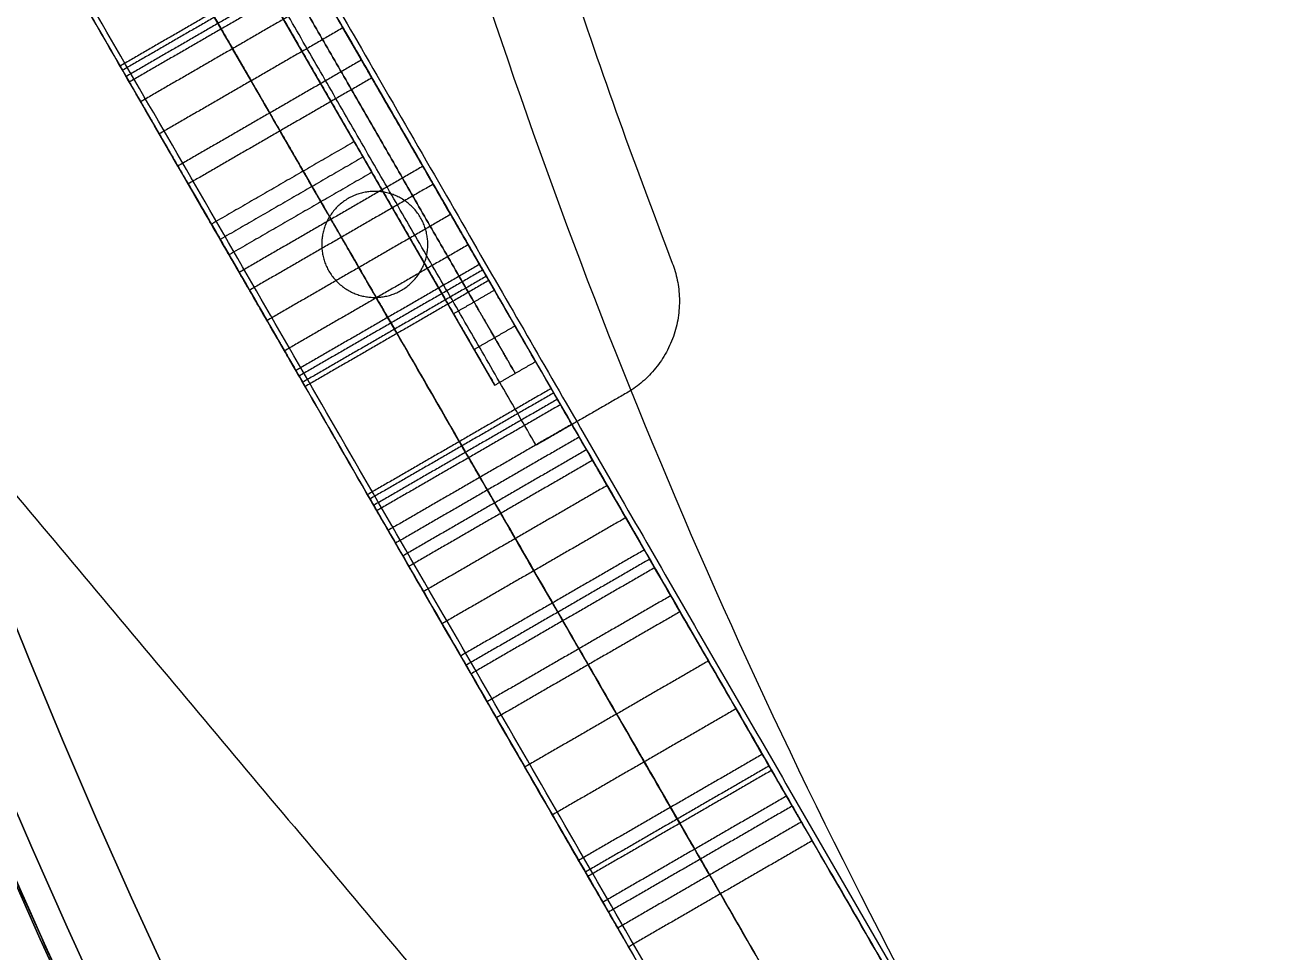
# Model space of a CAD drawing. Header units: millimetres. Extents: x -610 to 610, y -610 to 610.
# Drawn here: x -557.4 to -451.7, y -252.1 to -173.5 of the extents above; entities that cross this region are included whole.
import ezdxf

# ---------------------------------------------------------------- set-up
doc = ezdxf.new("R2010")
doc.units = ezdxf.units.MM
doc.layers.add('base', color=7, linetype='Continuous', true_color=0xffecbc)

msp = doc.modelspace()

# ---------------------------------------------------------------- linework, layer by layer
at = {"layer": 'base'}
for p, q in [((-586.12, -77.24, 122.97), (-384.99, -425.61, 122.97)), ((-601.71, -86.24, 122.97), (-400.58, -434.61, 122.97)), ((-529.47, -183.36, 221.97), (-551.97, -144.39, 221.97)), ((-517.54, -204.02, 221.97), (-527.97, -185.96, 221.97))]:
    msp.add_line(p, q, dxfattribs=at)
for centre, radius in [((0, 0, 249.47), 610), ((0, 0, 250.47), 610), ((0, 0, 243.46), 607.51), ((0, 0, 256.48), 607.51), ((0, 0, 240.97), 601.5), ((0, 0, 258.97), 601.5)]:
    msp.add_circle(centre, radius, dxfattribs=at)
at = {"layer": 'base', "extrusion": (0, 0, -1)}
for centre, radius in [((0, 0, 3.53), 610), ((0, 0, 4.53), 610), ((0, 0, -2.48), 607.51), ((0, 0, 10.54), 607.51), ((0, 0, -4.97), 601.5), ((0, 0, 13.03), 601.5)]:
    msp.add_circle(centre, radius, dxfattribs=at)
at = {"layer": 'base'}
for points, weights, degree, knots in [([(-495.2, -356.2, -4.03), (-851.4, 139, -4.03), (-356.2, 495.2, -4.03), (139, 851.4, -4.03), (495.2, 356.2, -4.03), (851.4, -139, -4.03), (356.2, -495.2, -4.03), (-139, -851.4, -4.03), (-495.2, -356.2, -4.03)], [1, 0.707106781187, 1, 0.707106781187, 1, 0.707106781187, 1, 0.707106781187, 1], 2, [0, 0, 0, 958.185759, 958.185759, 1916.371519, 1916.371519, 2874.557278, 2874.557278, 3832.743037, 3832.743037, 3832.743037]), ([(-610, 0, 249.97), (-610, -610, 249.97), (0, -610, 249.97), (610, -610, 249.97), (610, 0, 249.97), (610, 610, 249.97), (0, 610, 249.97), (-610, 610, 249.97), (-610, 0, 249.97)], [1, 0.707106781187, 1, 0.707106781187, 1, 0.707106781187, 1, 0.707106781187, 1], 2, [0, 0, 0, 958.185759, 958.185759, 1916.371519, 1916.371519, 2874.557278, 2874.557278, 3832.743037, 3832.743037, 3832.743037]), ([(32.65, -544.76, 240.97), (-510.36, -577.3, 240.97), (-544.65, -34.4, 240.97), (-578.93, 508.51, 240.97), (-36.14, 544.54, 240.97), (506.65, 580.56, 240.97), (544.42, 37.89, 240.97), (582.18, -504.79, 240.97), (39.63, -544.29, 240.97)], [1, 0.708239625255, 1, 0.708239625255, 1, 0.708239625255, 1, 0.708239625255, 1], 2, [654.018286, 654.018286, 654.018286, 1509.504571, 1509.504571, 2364.990855, 2364.990855, 3220.47714, 3220.47714, 4075.963425, 4075.963425, 4075.963425]), ([(32.65, -544.76, 244.97), (-510.36, -577.3, 244.97), (-544.65, -34.4, 244.97), (-578.93, 508.51, 244.97), (-36.14, 544.54, 244.97), (506.65, 580.56, 244.97), (544.42, 37.89, 244.97), (582.18, -504.79, 244.97), (39.63, -544.29, 244.97)], [1, 0.708239625255, 1, 0.708239625255, 1, 0.708239625255, 1, 0.708239625255, 1], 2, [654.018286, 654.018286, 654.018286, 1509.504571, 1509.504571, 2364.990855, 2364.990855, 3220.47714, 3220.47714, 4075.963425, 4075.963425, 4075.963425]), ([(32.65, -544.76, 242.97), (-510.36, -577.3, 242.97), (-544.65, -34.4, 242.97), (-578.93, 508.51, 242.97), (-36.14, 544.54, 242.97), (506.65, 580.56, 242.97), (544.42, 37.89, 242.97), (582.18, -504.79, 242.97), (39.63, -544.29, 242.97)], [1, 0.708239625255, 1, 0.708239625255, 1, 0.708239625255, 1, 0.708239625255, 1], 2, [654.018286, 654.018286, 654.018286, 1509.504571, 1509.504571, 2364.990855, 2364.990855, 3220.47714, 3220.47714, 4075.963425, 4075.963425, 4075.963425]), ([(-532.97, -169.3, 185.33), (-529.86, -174.69, 188.92), (-526.75, -180.07, 192.51), (-523.65, -185.45, 196.1), (-523.38, -185.91, 196.41), (-523.08, -186.43, 196.57), (-522.77, -186.97, 196.57)], [1, 1, 1, 1, 0.977285464066, 0.977285464066, 1], 3, [2199.86794, 2199.86794, 2199.86794, 2199.86794, 2200.864075, 2200.864075, 2200.864075, 2202.696607, 2202.696607, 2202.696607, 2202.696607]), ([(-540.76, -173.8, 185.33), (-537.65, -179.19, 188.92), (-534.55, -184.57, 192.51), (-531.44, -189.95, 196.1), (-531.17, -190.41, 196.41), (-530.87, -190.93, 196.57), (-530.56, -191.47, 196.57)], [1, 1, 1, 1, 0.977285464066, 0.977285464066, 1], 3, [2199.86794, 2199.86794, 2199.86794, 2199.86794, 2200.864075, 2200.864075, 2200.864075, 2202.696607, 2202.696607, 2202.696607, 2202.696607]), ([(-518.84, -193.78, 149.62), (-521.88, -188.5, 146.1), (-524.93, -183.23, 142.59), (-527.98, -177.95, 139.07), (-528.24, -177.49, 138.76), (-528.54, -176.97, 138.6), (-528.85, -176.43, 138.6)], [1, 1, 1, 1, 0.977285323406, 0.977285323406, 1], 3, [2149.892098, 2149.892098, 2149.892098, 2149.892098, 2150.868468, 2150.868468, 2150.868468, 2152.701005, 2152.701005, 2152.701005, 2152.701005]), ([(-548.56, -178.3, 185.33), (-545.45, -183.69, 188.92), (-542.34, -189.07, 192.51), (-539.23, -194.45, 196.1), (-538.97, -194.91, 196.41), (-538.67, -195.43, 196.57), (-538.36, -195.97, 196.57)], [1, 1, 1, 1, 0.977285464066, 0.977285464066, 1], 3, [2199.86794, 2199.86794, 2199.86794, 2199.86794, 2200.864075, 2200.864075, 2200.864075, 2202.696607, 2202.696607, 2202.696607, 2202.696607]), ([(-526.63, -198.28, 149.62), (-529.68, -193, 146.1), (-532.72, -187.73, 142.59), (-535.77, -182.45, 139.07), (-536.04, -181.99, 138.76), (-536.34, -181.47, 138.6), (-536.64, -180.93, 138.6)], [1, 1, 1, 1, 0.977285323406, 0.977285323406, 1], 3, [2149.892098, 2149.892098, 2149.892098, 2149.892098, 2150.868468, 2150.868468, 2150.868468, 2152.701005, 2152.701005, 2152.701005, 2152.701005]), ([(-529.47, -183.36, 221.97), (-529.47, -183.36, 220.47), (-528.72, -184.66, 220.47), (-527.97, -185.96, 220.47), (-527.97, -185.96, 221.97), (-527.97, -185.96, 223.47), (-528.72, -184.66, 223.47), (-529.47, -183.36, 223.47), (-529.47, -183.36, 221.97)], [1, 0.707106781187, 1, 0.707106781187, 1, 0.707106781187, 1, 0.707106781187, 1], 2, [-2423.150809, -2423.150809, -2423.150809, -2420.794615, -2420.794615, -2418.43842, -2418.43842, -2416.082226, -2416.082226, -2413.726031, -2413.726031, -2413.726031]), ([(-534.43, -202.78, 149.62), (-537.47, -197.5, 146.1), (-540.52, -192.23, 142.59), (-543.56, -186.95, 139.07), (-543.83, -186.49, 138.76), (-544.13, -185.97, 138.6), (-544.44, -185.43, 138.6)], [1, 1, 1, 1, 0.977285323406, 0.977285323406, 1], 3, [2149.892098, 2149.892098, 2149.892098, 2149.892098, 2150.868468, 2150.868468, 2150.868468, 2152.701005, 2152.701005, 2152.701005, 2152.701005]), ([(-533.8, -185.86, 221.97), (-533.8, -185.86, 223.47), (-533.05, -187.16, 223.47), (-532.3, -188.46, 223.47), (-532.3, -188.46, 221.97), (-532.3, -188.46, 220.47), (-533.05, -187.16, 220.47), (-533.8, -185.86, 220.47), (-533.8, -185.86, 221.97)], [1, 0.707106781187, 1, 0.707106781187, 1, 0.707106781187, 1, 0.707106781187, 1], 2, [2413.726031, 2413.726031, 2413.726031, 2416.082226, 2416.082226, 2418.43842, 2418.43842, 2420.794615, 2420.794615, 2423.150809, 2423.150809, 2423.150809]), ([(-527.73, -187.58, 258.97), (-523.23, -187.58, 258.97), (-523.23, -192.08, 258.97), (-523.23, -196.58, 258.97), (-527.73, -196.58, 258.97), (-532.23, -196.58, 258.97), (-532.23, -192.08, 258.97), (-532.23, -187.58, 258.97), (-527.73, -187.58, 258.97)], [1, 0.707106781187, 1, 0.707106781187, 1, 0.707106781187, 1, 0.707106781187, 1], 2, [4058.937708, 4058.937708, 4058.937708, 4066.006292, 4066.006292, 4073.074875, 4073.074875, 4080.143459, 4080.143459, 4087.212042, 4087.212042, 4087.212042]), ([(-527.73, -187.58, 244.97), (-523.23, -187.58, 244.97), (-523.23, -192.08, 244.97), (-523.23, -196.58, 244.97), (-527.73, -196.58, 244.97), (-532.23, -196.58, 244.97), (-532.23, -192.08, 244.97), (-532.23, -187.58, 244.97), (-527.73, -187.58, 244.97)], [1, 0.707106781187, 1, 0.707106781187, 1, 0.707106781187, 1, 0.707106781187, 1], 2, [4058.937708, 4058.937708, 4058.937708, 4066.006292, 4066.006292, 4073.074875, 4073.074875, 4080.143459, 4080.143459, 4087.212042, 4087.212042, 4087.212042]), ([(-527.73, -187.58, 249.97), (-523.23, -187.58, 249.97), (-523.23, -192.08, 249.97), (-523.23, -196.58, 249.97), (-527.73, -196.58, 249.97), (-532.23, -196.58, 249.97), (-532.23, -192.08, 249.97), (-532.23, -187.58, 249.97), (-527.73, -187.58, 249.97)], [1, 0.707106781187, 1, 0.707106781187, 1, 0.707106781187, 1, 0.707106781187, 1], 2, [4058.937708, 4058.937708, 4058.937708, 4066.006292, 4066.006292, 4073.074875, 4073.074875, 4080.143459, 4080.143459, 4087.212042, 4087.212042, 4087.212042]), ([(-541.59, -190.36, 221.97), (-541.59, -190.36, 223.47), (-540.84, -191.66, 223.47), (-540.09, -192.96, 223.47), (-540.09, -192.96, 221.97), (-540.09, -192.96, 220.47), (-540.84, -191.66, 220.47), (-541.59, -190.36, 220.47), (-541.59, -190.36, 221.97)], [1, 0.707106781187, 1, 0.707106781187, 1, 0.707106781187, 1, 0.707106781187, 1], 2, [2413.726031, 2413.726031, 2413.726031, 2416.082226, 2416.082226, 2418.43842, 2418.43842, 2420.794615, 2420.794615, 2423.150809, 2423.150809, 2423.150809]), ([(-514.08, -202.02, 212.97), (-514.08, -202.02, 209.47), (-515.83, -198.99, 209.47), (-517.58, -195.96, 209.47), (-517.58, -195.96, 212.97)], [1, 0.707106781187, 1, 0.707106781187, 1], 2, [516.55399, 516.55399, 516.55399, 522.051778, 522.051778, 527.549565, 527.549565, 527.549565]), ([(-517.58, -195.96, 230.97), (-517.58, -195.96, 234.47), (-515.83, -198.99, 234.47), (-514.08, -202.02, 234.47), (-514.08, -202.02, 230.97)], [1, 0.707106781187, 1, 0.707106781187, 1], 2, [726.828773, 726.828773, 726.828773, 732.32656, 732.32656, 737.824347, 737.824347, 737.824347]), ([(-515.81, -203.02, 212.97), (-515.81, -203.02, 209.47), (-517.56, -199.99, 209.47), (-519.31, -196.96, 209.47), (-519.31, -196.96, 212.97)], [1, 0.707106781187, 1, 0.707106781187, 1], 2, [516.55399, 516.55399, 516.55399, 522.051778, 522.051778, 527.549565, 527.549565, 527.549565]), ([(-519.31, -196.96, 230.97), (-519.31, -196.96, 234.47), (-517.56, -199.99, 234.47), (-515.81, -203.02, 234.47), (-515.81, -203.02, 230.97)], [1, 0.707106781187, 1, 0.707106781187, 1], 2, [726.828773, 726.828773, 726.828773, 732.32656, 732.32656, 737.824347, 737.824347, 737.824347]), ([(-517.54, -204.02, 212.97), (-517.54, -204.02, 209.47), (-519.29, -200.99, 209.47), (-521.04, -197.96, 209.47), (-521.04, -197.96, 212.97)], [1, 0.707106781187, 1, 0.707106781187, 1], 2, [516.55399, 516.55399, 516.55399, 522.051778, 522.051778, 527.549565, 527.549565, 527.549565]), ([(-521.04, -197.96, 230.97), (-521.04, -197.96, 234.47), (-519.29, -200.99, 234.47), (-517.54, -204.02, 234.47), (-517.54, -204.02, 230.97)], [1, 0.707106781187, 1, 0.707106781187, 1], 2, [726.828773, 726.828773, 726.828773, 732.32656, 732.32656, 737.824347, 737.824347, 737.824347]), ([(-492.3, -239.74, 196.57), (-491.45, -241.21, 196.57), (-490.79, -242.36, 195.51), (-490.6, -242.69, 193.87), (-490.4, -243.03, 192.22), (-490.76, -242.4, 190.69), (-491.52, -241.09, 189.93)], [1, 0.855896171082, 0.855896171082, 1, 0.855896171082, 0.855896171082, 1], 3, [2097.033233, 2097.033233, 2097.033233, 2097.033233, 2101.722978, 2101.722978, 2101.722978, 2106.412723, 2106.412723, 2106.412723, 2106.412723]), ([(-500.09, -244.24, 196.57), (-499.25, -245.71, 196.57), (-498.58, -246.86, 195.51), (-498.39, -247.19, 193.87), (-498.2, -247.53, 192.22), (-498.56, -246.9, 190.69), (-499.32, -245.59, 189.93)], [1, 0.855896171082, 0.855896171082, 1, 0.855896171082, 0.855896171082, 1], 3, [2097.033233, 2097.033233, 2097.033233, 2097.033233, 2101.722978, 2101.722978, 2101.722978, 2106.412723, 2106.412723, 2106.412723, 2106.412723]), ([(-507.89, -248.74, 196.57), (-507.04, -250.21, 196.57), (-506.38, -251.36, 195.51), (-506.19, -251.69, 193.87), (-505.99, -252.03, 192.22), (-506.35, -251.4, 190.69), (-507.11, -250.09, 189.93)], [1, 0.855896171082, 0.855896171082, 1, 0.855896171082, 0.855896171082, 1], 3, [2097.033233, 2097.033233, 2097.033233, 2097.033233, 2101.722978, 2101.722978, 2101.722978, 2106.412723, 2106.412723, 2106.412723, 2106.412723])]:
    msp.add_rational_spline(points, weights, degree=degree, knots=knots, dxfattribs=at)
for points, weights, degree in [([(-538.41, 10.13, 230.97), (-540.4, -95.29, 230.97), (-502.48, -193.67, 230.97)], [1, 0.981366959849, 1], 2), ([(-538.41, 10.13, 212.97), (-540.4, -95.29, 212.97), (-502.48, -193.67, 212.97)], [1, 0.981366959849, 1], 2), ([(-538.41, 10.13, 221.97), (-540.4, -95.29, 221.97), (-502.48, -193.67, 221.97)], [1, 0.981366959849, 1], 2), ([(-539.8, -175.47, 138.6), (-540.83, -173.69, 138.6), (-541.55, -172.44, 140.05), (-541.55, -172.44, 142.1)], [1, 0.804737854124, 0.804737854124, 1], 3), ([(-547.59, -179.97, 138.6), (-548.62, -178.19, 138.6), (-549.34, -176.94, 140.05), (-549.34, -176.94, 142.1)], [1, 0.804737854124, 0.804737854124, 1], 3), ([(-519.8, -192.11, 196.57), (-518.78, -193.89, 196.57), (-518.05, -195.14, 195.12), (-518.05, -195.14, 193.07)], [1, 0.804737854124, 0.804737854124, 1], 3), ([(-502.48, -193.67, 230.97), (-499.71, -200.85, 230.97), (-506.38, -204.7, 230.97)], [1, 0.759964476979, 1], 2), ([(-502.48, -193.67, 212.97), (-499.71, -200.85, 212.97), (-506.38, -204.7, 212.97)], [1, 0.759964476979, 1], 2), ([(-502.48, -193.67, 221.97), (-499.71, -200.85, 221.97), (-506.38, -204.7, 221.97)], [1, 0.759964476979, 1], 2), ([(-527.59, -196.61, 196.57), (-526.57, -198.39, 196.57), (-525.84, -199.64, 195.12), (-525.84, -199.64, 193.07)], [1, 0.804737854124, 0.804737854124, 1], 3), ([(-535.39, -201.11, 196.57), (-534.36, -202.89, 196.57), (-533.64, -204.14, 195.12), (-533.64, -204.14, 193.07)], [1, 0.804737854124, 0.804737854124, 1], 3), ([(-511.01, -207.34, 178.89), (-512.01, -205.6, 178.89), (-512.73, -204.35, 180.29), (-512.76, -204.31, 182.3)], [1, 0.810420122244, 0.810420122244, 1], 3), ([(-518.8, -211.84, 178.89), (-519.81, -210.1, 178.89), (-520.53, -208.85, 180.29), (-520.55, -208.81, 182.3)], [1, 0.810420122244, 0.810420122244, 1], 3), ([(-508.01, -212.54, 138.6), (-509.03, -210.76, 138.6), (-509.76, -209.51, 140.05), (-509.76, -209.51, 142.1)], [1, 0.804737854124, 0.804737854124, 1], 3), ([(-526.59, -216.34, 178.89), (-527.6, -214.6, 178.89), (-528.32, -213.35, 180.29), (-528.34, -213.31, 182.3)], [1, 0.810420122244, 0.810420122244, 1], 3), ([(-515.8, -217.04, 138.6), (-516.83, -215.26, 138.6), (-517.55, -214.01, 140.05), (-517.55, -214.01, 142.1)], [1, 0.804737854124, 0.804737854124, 1], 3), ([(-523.59, -221.54, 138.6), (-524.62, -219.76, 138.6), (-525.34, -218.51, 140.05), (-525.34, -218.51, 142.1)], [1, 0.804737854124, 0.804737854124, 1], 3), ([(-503.98, -219.52, 139.07), (-504.24, -219.06, 138.76), (-504.54, -218.54, 138.6), (-504.85, -218, 138.6)], [1, 0.977285323406, 0.977285323406, 1], 3), ([(-511.77, -224.02, 139.07), (-512.04, -223.56, 138.76), (-512.34, -223.04, 138.6), (-512.64, -222.5, 138.6)], [1, 0.977285323406, 0.977285323406, 1], 3), ([(-519.56, -228.52, 139.07), (-519.83, -228.06, 138.76), (-520.13, -227.54, 138.6), (-520.44, -227, 138.6)], [1, 0.977285323406, 0.977285323406, 1], 3)]:
    msp.add_rational_spline(points, weights, degree=degree, dxfattribs=at)
for points, degree in [([(-384.99, -425.61, 244.97), (-482.97, -255.89, 244.97), (-580.96, -86.18, 244.97)], 2), ([(-392.79, -430.11, 244.97), (-490.77, -260.39, 244.97), (-588.75, -90.68, 244.97)], 2), ([(-400.58, -434.61, 244.97), (-498.56, -264.89, 244.97), (-596.55, -95.18, 244.97)], 2), ([(-386.71, -457.67, 4.97), (-488.21, -281.87, 4.97), (-589.71, -106.07, 4.97)], 2), ([(-386.71, -457.67, 0.97), (-488.21, -281.87, 0.97), (-589.71, -106.07, 0.97)], 2), ([(-386.71, -457.67, 2.97), (-488.21, -281.87, 2.97), (-589.71, -106.07, 2.97)], 2), ([(-567.25, -109.92, 0.97), (-472.98, -273.21, 0.97), (-378.7, -436.5, 0.97)], 2), ([(-575.05, -114.42, 0.97), (-480.77, -277.71, 0.97), (-386.5, -441, 0.97)], 2), ([(-582.84, -118.92, 0.97), (-488.57, -282.21, 0.97), (-394.29, -445.5, 0.97)], 2), ([(-517.58, -195.96, 212.97), (-537.49, -161.47, 212.97), (-557.4, -126.98, 212.97)], 2), ([(-557.4, -126.98, 230.97), (-537.49, -161.47, 230.97), (-517.58, -195.96, 230.97)], 2), ([(-521.04, -197.96, 212.97), (-540.95, -163.47, 212.97), (-560.87, -128.98, 212.97)], 2), ([(-560.87, -128.98, 230.97), (-540.95, -163.47, 230.97), (-521.04, -197.96, 230.97)], 2), ([(-514.04, -209.12, 230.97), (-537.45, -168.57, 230.97), (-560.86, -128.02, 230.97)], 2), ([(-514.04, -209.12, 212.97), (-537.45, -168.57, 212.97), (-560.86, -128.02, 212.97)], 2), ([(-514.04, -209.12, 221.97), (-537.45, -168.57, 221.97), (-560.86, -128.02, 221.97)], 2), ([(-519.31, -196.96, 212.97), (-539.22, -162.47, 212.97), (-559.13, -127.98, 212.97)], 2), ([(-559.13, -127.98, 230.97), (-539.22, -162.47, 230.97), (-519.31, -196.96, 230.97)], 2), ([(-533.76, -167.94, 142.1), (-541.55, -172.44, 142.1), (-549.34, -176.94, 142.1)], 2), ([(-533.76, -167.94, 182.6), (-541.55, -172.44, 182.6), (-549.34, -176.94, 182.6)], 2), ([(-533.76, -167.94, 162.35), (-541.55, -172.44, 162.35), (-549.34, -176.94, 162.35)], 2), ([(-533.54, -168.3, 184.18), (-541.34, -172.8, 184.18), (-549.13, -177.3, 184.18)], 2), ([(-533.24, -168.83, 139.63), (-541.04, -173.33, 139.63), (-548.83, -177.83, 139.63)], 2), ([(-532.97, -169.3, 185.33), (-540.76, -173.8, 185.33), (-548.56, -178.3, 185.33)], 2), ([(-532.01, -170.97, 138.6), (-539.8, -175.47, 138.6), (-547.59, -179.97, 138.6)], 2), ([(-528.85, -176.43, 138.6), (-529.9, -174.61, 138.6), (-530.95, -172.79, 138.6), (-532.01, -170.97, 138.6)], 3), ([(-541.55, -172.44, 182.6), (-541.55, -172.44, 183.73), (-541.25, -172.96, 184.77), (-540.76, -173.8, 185.33)], 3), ([(-530.43, -173.7, 138.6), (-538.22, -178.2, 138.6), (-546.02, -182.7, 138.6)], 2), ([(-536.64, -180.93, 138.6), (-537.7, -179.11, 138.6), (-538.75, -177.29, 138.6), (-539.8, -175.47, 138.6)], 3), ([(-528.85, -176.43, 138.6), (-536.64, -180.93, 138.6), (-544.44, -185.43, 138.6)], 2), ([(-549.34, -176.94, 142.1), (-549.34, -176.94, 155.6), (-549.34, -176.94, 169.1), (-549.34, -176.94, 182.6)], 3), ([(-549.34, -176.94, 182.6), (-549.34, -176.94, 183.73), (-549.04, -177.46, 184.77), (-548.56, -178.3, 185.33)], 3), ([(-527.98, -177.95, 139.07), (-535.77, -182.45, 139.07), (-543.56, -186.95, 139.07)], 2), ([(-544.44, -185.43, 138.6), (-545.49, -183.61, 138.6), (-546.54, -181.79, 138.6), (-547.59, -179.97, 138.6)], 3), ([(-529.47, -183.36, 221.97), (-535.53, -186.86, 221.97), (-541.59, -190.36, 221.97)], 2), ([(-528.72, -184.66, 223.47), (-534.78, -188.16, 223.47), (-540.84, -191.66, 223.47)], 2), ([(-528.72, -184.66, 220.47), (-534.78, -188.16, 220.47), (-540.84, -191.66, 220.47)], 2), ([(-527.97, -185.96, 221.97), (-534.03, -189.46, 221.97), (-540.09, -192.96, 221.97)], 2), ([(-523.65, -185.45, 196.1), (-531.44, -189.95, 196.1), (-539.23, -194.45, 196.1)], 2), ([(-522.77, -186.97, 196.57), (-530.56, -191.47, 196.57), (-538.36, -195.97, 196.57)], 2), ([(-522.77, -186.97, 196.57), (-521.78, -188.68, 196.57), (-520.79, -190.4, 196.57), (-519.8, -192.11, 196.57)], 3), ([(-527.73, -187.58, 244.97), (-527.73, -187.58, 251.97), (-527.73, -187.58, 258.97)], 2), ([(-521.29, -189.54, 196.57), (-529.08, -194.04, 196.57), (-536.87, -198.54, 196.57)], 2), ([(-519.8, -192.11, 196.57), (-527.59, -196.61, 196.57), (-535.39, -201.11, 196.57)], 2), ([(-532.23, -192.08, 244.97), (-532.23, -192.08, 251.97), (-532.23, -192.08, 258.97)], 2), ([(-530.56, -191.47, 196.57), (-529.57, -193.18, 196.57), (-528.58, -194.9, 196.57), (-527.59, -196.61, 196.57)], 3), ([(-523.23, -192.08, 244.97), (-523.23, -192.08, 251.97), (-523.23, -192.08, 258.97)], 2), ([(-518.84, -193.78, 149.62), (-526.63, -198.28, 149.62), (-534.43, -202.78, 149.62)], 2), ([(-518.56, -194.25, 195.54), (-526.36, -198.75, 195.54), (-534.15, -203.25, 195.54)], 2), ([(-518.05, -195.14, 152.35), (-518.05, -195.14, 151.22), (-518.35, -194.62, 150.18), (-518.84, -193.78, 149.62)], 3), ([(-502.48, -193.67, 230.97), (-502.48, -193.67, 221.97), (-502.48, -193.67, 212.97)], 2), ([(-518.26, -194.78, 150.77), (-526.06, -199.28, 150.77), (-533.85, -203.78, 150.77)], 2), ([(-518.05, -195.14, 152.35), (-525.84, -199.64, 152.35), (-533.64, -204.14, 152.35)], 2), ([(-518.05, -195.14, 193.07), (-525.84, -199.64, 193.07), (-533.64, -204.14, 193.07)], 2), ([(-518.05, -195.14, 172.71), (-525.84, -199.64, 172.71), (-533.64, -204.14, 172.71)], 2), ([(-518.05, -195.14, 193.07), (-518.05, -195.14, 179.49), (-518.05, -195.14, 165.92), (-518.05, -195.14, 152.35)], 3), ([(-538.36, -195.97, 196.57), (-537.37, -197.68, 196.57), (-536.38, -199.4, 196.57), (-535.39, -201.11, 196.57)], 3), ([(-527.73, -196.58, 244.97), (-527.73, -196.58, 251.97), (-527.73, -196.58, 258.97)], 2), ([(-521.04, -197.96, 212.97), (-519.31, -196.96, 212.97), (-517.58, -195.96, 212.97)], 2), ([(-521.04, -197.96, 230.97), (-519.31, -196.96, 230.97), (-517.58, -195.96, 230.97)], 2), ([(-525.84, -199.64, 152.35), (-525.84, -199.64, 151.22), (-526.15, -199.12, 150.18), (-526.63, -198.28, 149.62)], 3), ([(-525.84, -199.64, 193.07), (-525.84, -199.64, 179.49), (-525.84, -199.64, 165.92), (-525.84, -199.64, 152.35)], 3), ([(-519.29, -200.99, 209.47), (-517.56, -199.99, 209.47), (-515.83, -198.99, 209.47)], 2), ([(-519.29, -200.99, 234.47), (-517.56, -199.99, 234.47), (-515.83, -198.99, 234.47)], 2), ([(-502.39, -199.9, 230.97), (-502.39, -199.9, 221.97), (-502.39, -199.9, 212.97)], 2), ([(-533.64, -204.14, 152.35), (-533.64, -204.14, 151.22), (-533.94, -203.62, 150.18), (-534.43, -202.78, 149.62)], 3), ([(-517.54, -204.02, 212.97), (-515.81, -203.02, 212.97), (-514.08, -202.02, 212.97)], 2), ([(-517.54, -204.02, 230.97), (-515.81, -203.02, 230.97), (-514.08, -202.02, 230.97)], 2), ([(-517.54, -204.02, 221.97), (-515.81, -203.02, 221.97), (-514.08, -202.02, 221.97)], 2), ([(-515.81, -203.02, 230.97), (-515.81, -203.02, 221.97), (-515.81, -203.02, 212.97)], 2), ([(-514.08, -202.02, 230.97), (-514.08, -202.02, 221.97), (-514.08, -202.02, 212.97)], 2), ([(-517.54, -204.02, 230.97), (-517.54, -204.02, 221.97), (-517.54, -204.02, 212.97)], 2), ([(-533.64, -204.14, 193.07), (-533.64, -204.14, 179.49), (-533.64, -204.14, 165.92), (-533.64, -204.14, 152.35)], 3), ([(-512.76, -204.31, 182.3), (-520.55, -208.81, 182.3), (-528.34, -213.31, 182.3)], 2), ([(-512.76, -204.31, 182.6), (-520.55, -208.81, 182.6), (-528.34, -213.31, 182.6)], 2), ([(-512.76, -204.31, 182.45), (-520.55, -208.81, 182.45), (-528.34, -213.31, 182.45)], 2), ([(-512.54, -204.68, 184.18), (-520.34, -209.18, 184.18), (-528.13, -213.68, 184.18)], 2), ([(-506.38, -204.7, 230.97), (-510.21, -206.91, 230.97), (-514.04, -209.12, 230.97)], 2), ([(-506.38, -204.7, 212.97), (-510.21, -206.91, 212.97), (-514.04, -209.12, 212.97)], 2), ([(-506.38, -204.7, 221.97), (-510.21, -206.91, 221.97), (-514.04, -209.12, 221.97)], 2), ([(-512.76, -204.31, 182.3), (-512.76, -204.31, 182.4), (-512.76, -204.31, 182.5), (-512.76, -204.31, 182.6)], 3), ([(-512.76, -204.31, 182.6), (-512.76, -204.31, 183.73), (-512.46, -204.83, 184.77), (-511.97, -205.68, 185.33)], 3), ([(-506.38, -204.7, 230.97), (-506.38, -204.7, 221.97), (-506.38, -204.7, 212.97)], 2), ([(-512.23, -205.22, 179.88), (-520.02, -209.72, 179.88), (-527.82, -214.22, 179.88)], 2), ([(-511.97, -205.68, 185.33), (-519.76, -210.18, 185.33), (-527.56, -214.68, 185.33)], 2), ([(-510.21, -206.91, 230.97), (-510.21, -206.91, 221.97), (-510.21, -206.91, 212.97)], 2), ([(-563.1, -207.5, 240.97), (-432.61, -363, 240.97), (-302.13, -518.51, 240.97)], 2), ([(-563.1, -207.5, 244.97), (-432.61, -363, 244.97), (-302.13, -518.51, 244.97)], 2), ([(-563.1, -207.5, 242.97), (-432.61, -363, 242.97), (-302.13, -518.51, 242.97)], 2), ([(-511.01, -207.34, 178.89), (-518.8, -211.84, 178.89), (-526.59, -216.34, 178.89)], 2), ([(-509.76, -209.51, 178.89), (-510.17, -208.79, 178.89), (-510.59, -208.06, 178.89), (-511.01, -207.34, 178.89)], 3), ([(-510.38, -208.43, 178.89), (-518.18, -212.93, 178.89), (-525.97, -217.43, 178.89)], 2), ([(-520.55, -208.81, 182.3), (-520.55, -208.81, 182.4), (-520.55, -208.81, 182.5), (-520.55, -208.81, 182.6)], 3), ([(-520.55, -208.81, 182.6), (-520.55, -208.81, 183.73), (-520.25, -209.33, 184.77), (-519.76, -210.18, 185.33)], 3), ([(-514.04, -209.12, 230.97), (-514.04, -209.12, 221.97), (-514.04, -209.12, 212.97)], 2), ([(-509.76, -209.51, 142.1), (-517.55, -214.01, 142.1), (-525.34, -218.51, 142.1)], 2), ([(-509.76, -209.51, 178.89), (-517.55, -214.01, 178.89), (-525.34, -218.51, 178.89)], 2), ([(-509.76, -209.51, 160.49), (-517.55, -214.01, 160.49), (-525.34, -218.51, 160.49)], 2), ([(-509.24, -210.4, 139.63), (-517.04, -214.9, 139.63), (-524.83, -219.4, 139.63)], 2), ([(-509.76, -209.51, 142.1), (-509.76, -209.51, 154.36), (-509.76, -209.51, 166.62), (-509.76, -209.51, 178.89)], 3), ([(-508.01, -212.54, 138.6), (-515.8, -217.04, 138.6), (-523.59, -221.54, 138.6)], 2), ([(-517.55, -214.01, 178.89), (-517.97, -213.29, 178.89), (-518.38, -212.56, 178.89), (-518.8, -211.84, 178.89)], 3), ([(-504.85, -218, 138.6), (-505.9, -216.18, 138.6), (-506.95, -214.36, 138.6), (-508.01, -212.54, 138.6)], 3), ([(-528.34, -213.31, 182.3), (-528.34, -213.31, 182.4), (-528.34, -213.31, 182.5), (-528.34, -213.31, 182.6)], 3), ([(-528.34, -213.31, 182.6), (-528.34, -213.31, 183.73), (-528.04, -213.83, 184.77), (-527.56, -214.68, 185.33)], 3), ([(-517.55, -214.01, 142.1), (-517.55, -214.01, 154.36), (-517.55, -214.01, 166.62), (-517.55, -214.01, 178.89)], 3), ([(-506.43, -215.27, 138.6), (-514.22, -219.77, 138.6), (-522.02, -224.27, 138.6)], 2), ([(-525.34, -218.51, 178.89), (-525.76, -217.79, 178.89), (-526.18, -217.06, 178.89), (-526.59, -216.34, 178.89)], 3), ([(-512.64, -222.5, 138.6), (-513.7, -220.68, 138.6), (-514.75, -218.86, 138.6), (-515.8, -217.04, 138.6)], 3), ([(-525.34, -218.51, 142.1), (-525.34, -218.51, 154.36), (-525.34, -218.51, 166.62), (-525.34, -218.51, 178.89)], 3), ([(-504.85, -218, 138.6), (-512.64, -222.5, 138.6), (-520.44, -227, 138.6)], 2), ([(-504.4, -218.79, 138.72), (-512.19, -223.29, 138.72), (-519.99, -227.79, 138.72)], 2), ([(-503.98, -219.52, 139.07), (-511.77, -224.02, 139.07), (-519.56, -228.52, 139.07)], 2), ([(-494.84, -235.35, 149.62), (-497.88, -230.07, 146.1), (-500.93, -224.79, 142.59), (-503.98, -219.52, 139.07)], 3), ([(-520.44, -227, 138.6), (-521.49, -225.18, 138.6), (-522.54, -223.36, 138.6), (-523.59, -221.54, 138.6)], 3), ([(-502.61, -221.89, 196.14), (-510.4, -226.39, 196.14), (-518.2, -230.89, 196.14)], 2), ([(-501.82, -223.25, 196.57), (-509.62, -227.75, 196.57), (-517.41, -232.25, 196.57)], 2), ([(-502.63, -239.85, 149.62), (-505.68, -234.57, 146.1), (-508.72, -229.29, 142.59), (-511.77, -224.02, 139.07)], 3), ([(-501.82, -223.25, 196.57), (-498.65, -228.75, 196.57), (-495.47, -234.24, 196.57), (-492.3, -239.74, 196.57)], 3), ([(-499.41, -227.43, 144.34), (-507.2, -231.93, 144.34), (-515, -236.43, 144.34)], 2), ([(-509.62, -227.75, 196.57), (-506.44, -233.25, 196.57), (-503.27, -238.74, 196.57), (-500.09, -244.24, 196.57)], 3), ([(-510.43, -244.35, 149.62), (-513.47, -239.07, 146.1), (-516.52, -233.79, 142.59), (-519.56, -228.52, 139.07)], 3), ([(-497.06, -231.49, 196.57), (-504.86, -235.99, 196.57), (-512.65, -240.49, 196.57)], 2), ([(-517.41, -232.25, 196.57), (-514.24, -237.75, 196.57), (-511.06, -243.24, 196.57), (-507.89, -248.74, 196.57)], 3), ([(-494.84, -235.35, 149.62), (-502.63, -239.85, 149.62), (-510.43, -244.35, 149.62)], 2), ([(-494.05, -236.71, 152.35), (-494.05, -236.71, 151.22), (-494.35, -236.19, 150.18), (-494.84, -235.35, 149.62)], 3), ([(-494.26, -236.34, 150.77), (-502.06, -240.84, 150.77), (-509.85, -245.34, 150.77)], 2), ([(-494.05, -236.71, 187.01), (-501.84, -241.21, 187.01), (-509.64, -245.71, 187.01)], 2), ([(-494.05, -236.71, 152.35), (-501.84, -241.21, 152.35), (-509.64, -245.71, 152.35)], 2), ([(-494.05, -236.71, 169.68), (-501.84, -241.21, 169.68), (-509.64, -245.71, 169.68)], 2), ([(-491.52, -241.09, 189.93), (-492.36, -239.63, 188.96), (-493.21, -238.17, 187.98), (-494.05, -236.71, 187.01)], 3), ([(-494.05, -236.71, 187.01), (-494.05, -236.71, 175.46), (-494.05, -236.71, 163.9), (-494.05, -236.71, 152.35)], 3), ([(-492.79, -238.9, 188.47), (-500.58, -243.4, 188.47), (-508.37, -247.9, 188.47)], 2), ([(-492.3, -239.74, 196.57), (-500.09, -244.24, 196.57), (-507.89, -248.74, 196.57)], 2), ([(-501.84, -241.21, 152.35), (-501.84, -241.21, 151.22), (-502.15, -240.69, 150.18), (-502.63, -239.85, 149.62)], 3), ([(-491.52, -241.09, 189.93), (-499.32, -245.59, 189.93), (-507.11, -250.09, 189.93)], 2), ([(-499.32, -245.59, 189.93), (-500.16, -244.13, 188.96), (-501, -242.67, 187.98), (-501.84, -241.21, 187.01)], 3), ([(-501.84, -241.21, 187.01), (-501.84, -241.21, 175.46), (-501.84, -241.21, 163.9), (-501.84, -241.21, 152.35)], 3), ([(-490.6, -242.69, 193.87), (-498.39, -247.19, 193.87), (-506.19, -251.69, 193.87)], 2), ([(-509.64, -245.71, 152.35), (-509.64, -245.71, 151.22), (-509.94, -245.19, 150.18), (-510.43, -244.35, 149.62)], 3), ([(-507.11, -250.09, 189.93), (-507.95, -248.63, 188.96), (-508.8, -247.17, 187.98), (-509.64, -245.71, 187.01)], 3), ([(-509.64, -245.71, 187.01), (-509.64, -245.71, 175.46), (-509.64, -245.71, 163.9), (-509.64, -245.71, 152.35)], 3)]:
    msp.add_open_spline(points, degree=degree, dxfattribs=at)
for points, degree, knots in [([(-571.93, -100.85, 4.97), (-552.1, -135.21, 4.97), (-532.26, -169.57, 4.97), (-452.78, -307.23, 4.97), (-373.3, -444.89, 4.97)], 2, [-9325.224932, -9325.224932, -9325.224932, -9245.872327, -9245.872327, -8927.963371, -8927.963371, -8927.963371]), ([(-571.93, -100.85, 0.97), (-552.1, -135.21, 0.97), (-532.26, -169.57, 0.97), (-452.78, -307.23, 0.97), (-373.3, -444.89, 0.97)], 2, [-9325.224932, -9325.224932, -9325.224932, -9245.872327, -9245.872327, -8927.963371, -8927.963371, -8927.963371]), ([(-571.93, -100.85, 2.97), (-552.1, -135.21, 2.97), (-532.26, -169.57, 2.97), (-452.78, -307.23, 2.97), (-373.3, -444.89, 2.97)], 2, [-9325.224932, -9325.224932, -9325.224932, -9245.872327, -9245.872327, -8927.963371, -8927.963371, -8927.963371]), ([(-511.97, -205.68, 185.33), (-508.85, -211.08, 188.93), (-505.73, -216.48, 192.54), (-502.61, -221.89, 196.14), (-502.36, -222.33, 196.43), (-502.09, -222.79, 196.57), (-501.82, -223.25, 196.57)], 3, [2076.744893, 2076.744893, 2076.744893, 2076.744893, 2077.744893, 2077.744893, 2077.744893, 2077.986592, 2077.986592, 2077.986592, 2077.986592]), ([(-519.76, -210.18, 185.33), (-516.64, -215.58, 188.93), (-513.52, -220.98, 192.54), (-510.4, -226.39, 196.14), (-510.15, -226.83, 196.43), (-509.88, -227.29, 196.57), (-509.62, -227.75, 196.57)], 3, [2076.744893, 2076.744893, 2076.744893, 2076.744893, 2077.744893, 2077.744893, 2077.744893, 2077.986592, 2077.986592, 2077.986592, 2077.986592]), ([(-527.56, -214.68, 185.33), (-524.44, -220.08, 188.93), (-521.32, -225.48, 192.54), (-518.2, -230.89, 196.14), (-517.94, -231.33, 196.43), (-517.67, -231.79, 196.57), (-517.41, -232.25, 196.57)], 3, [2076.744893, 2076.744893, 2076.744893, 2076.744893, 2077.744893, 2077.744893, 2077.744893, 2077.986592, 2077.986592, 2077.986592, 2077.986592])]:
    msp.add_open_spline(points, degree=degree, knots=knots, dxfattribs=at)

doc.saveas('drawing.dxf')
